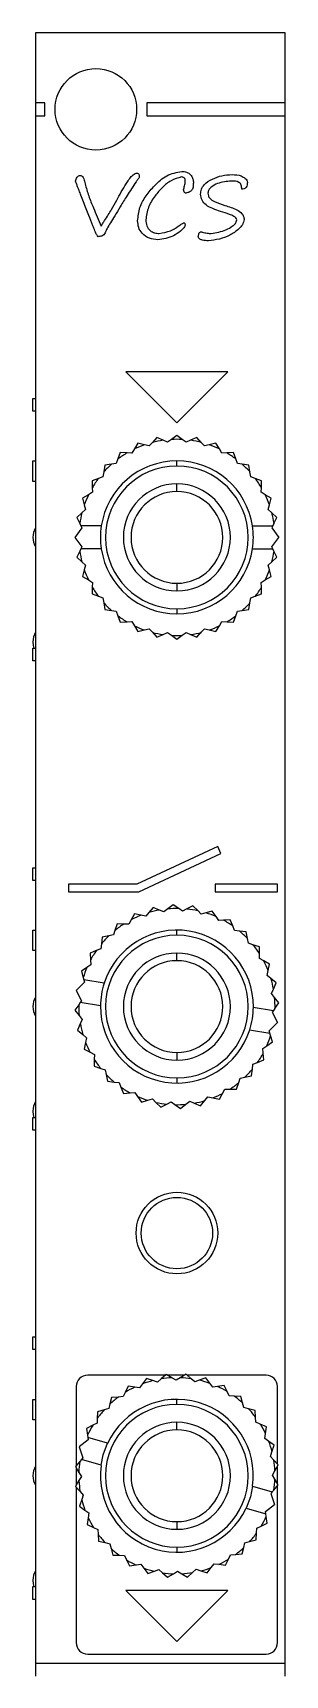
# Model space of a CAD drawing. Extents: x 437 to 795, y 364 to 621.
# Drawn here: x 610 to 629.8, y 492.4 to 621.3 of the extents above; entities that cross this region are included whole.
import ezdxf

# ---------------------------------------------------------------- set-up
doc = ezdxf.new("R2010")
doc.units = 0
doc.layers.get('0').update_dxf_attribs({"linetype": 'CONTINUOUS'})

msp = doc.modelspace()

# ---------------------------------------------------------------- linework, layer by layer
at = {"color": 7, "linetype": 'CONTINUOUS'}
for p, q in [((629.84, 621.34), (610.24, 621.34)), ((610.24, 621.34), (610.24, 615.84)), ((629.84, 615.84), (629.84, 621.34)), ((610.98, 615.84), (610.24, 615.84)), ((610.24, 615.84), (610.24, 614.84)), ((610.98, 614.84), (610.98, 615.84)), ((629.84, 615.84), (618.98, 615.84)), ((618.98, 615.84), (618.98, 614.84)), ((629.84, 614.84), (629.84, 615.84)), ((610.24, 614.84), (610.98, 614.84)), ((610.24, 614.84), (610.24, 493.34)), ((618.98, 614.84), (629.84, 614.84)), ((629.84, 493.34), (629.84, 614.84)), ((617.34, 594.74), (621.34, 590.74)), ((625.34, 594.74), (617.34, 594.74)), ((621.34, 590.74), (625.34, 594.74)), ((610.04, 591.64), (610.04, 592.64)), ((610.04, 592.64), (610.24, 592.64)), ((610.24, 591.64), (610.04, 591.64)), ((619.42, 589.2), (619.16, 588.92)), ((619.77, 589.59), (619.42, 589.2)), ((620.25, 589.37), (619.77, 589.59)), ((620.6, 589.21), (620.25, 589.37)), ((620.91, 589.43), (620.6, 589.21)), ((621.34, 589.74), (620.91, 589.43)), ((621.76, 589.43), (621.34, 589.74)), ((622.07, 589.21), (621.76, 589.43)), ((622.42, 589.37), (622.07, 589.21)), ((622.9, 589.59), (622.42, 589.37)), ((623.25, 589.2), (622.9, 589.59)), ((623.51, 588.92), (623.25, 589.2)), ((616.71, 587.9), (616.58, 587.54)), ((616.89, 588.4), (616.71, 587.9)), ((617.42, 588.37), (616.89, 588.4)), ((617.8, 588.36), (617.42, 588.37)), ((618, 588.68), (617.8, 588.36)), ((618.27, 589.14), (618, 588.68)), ((618.79, 589.01), (618.27, 589.14)), ((619.16, 588.92), (618.79, 589.01)), ((623.88, 589.01), (623.51, 588.92)), ((624.4, 589.14), (623.88, 589.01)), ((624.67, 588.68), (624.4, 589.14)), ((624.87, 588.36), (624.67, 588.68)), ((625.25, 588.37), (624.87, 588.36)), ((625.78, 588.4), (625.25, 588.37)), ((625.96, 587.9), (625.78, 588.4)), ((626.09, 587.54), (625.96, 587.9)), ((610.04, 586.14), (610.04, 587.74)), ((610.04, 587.74), (610.24, 587.74)), ((615.6, 586.88), (615.54, 586.5)), ((615.68, 587.4), (615.6, 586.88)), ((616.2, 587.48), (615.68, 587.4)), ((616.58, 587.54), (616.2, 587.48)), ((621.34, 587.34), (621.34, 587.74)), ((626.47, 587.48), (626.09, 587.54)), ((626.99, 587.4), (626.47, 587.48)), ((627.07, 586.88), (626.99, 587.4)), ((627.13, 586.5), (627.07, 586.88)), ((610.24, 586.14), (610.04, 586.14)), ((614.72, 585.28), (614.4, 585.08)), ((615.18, 586.37), (614.68, 586.19)), ((614.68, 586.19), (614.7, 585.66)), ((614.7, 585.66), (614.72, 585.28)), ((615.54, 586.5), (615.18, 586.37)), ((621.34, 585.34), (621.34, 585.94)), ((627.49, 586.37), (627.13, 586.5)), ((627.99, 586.19), (627.49, 586.37)), ((627.95, 585.28), (627.97, 585.66)), ((628.27, 585.08), (627.95, 585.28)), ((627.97, 585.66), (627.99, 586.19)), ((614.4, 585.08), (613.94, 584.81)), ((613.94, 584.81), (614.07, 584.29)), ((614.07, 584.29), (614.16, 583.92)), ((628.73, 584.81), (628.27, 585.08)), ((628.51, 583.92), (628.6, 584.29)), ((628.6, 584.29), (628.73, 584.81)), ((613.88, 583.66), (613.49, 583.31)), ((613.49, 583.31), (613.71, 582.83)), ((613.71, 582.83), (613.79, 582.64)), ((614.16, 583.92), (613.88, 583.66)), ((628.79, 583.66), (628.51, 583.92)), ((629.18, 583.31), (628.79, 583.66)), ((628.96, 582.83), (628.88, 582.64)), ((628.96, 582.83), (629.18, 583.31)), ((613.87, 582.48), (613.34, 581.74)), ((613.34, 581.74), (613.87, 581.01)), ((615.4, 582.64), (613.79, 582.64)), ((613.79, 582.64), (613.87, 582.48)), ((627.27, 582.64), (628.88, 582.64)), ((628.88, 582.64), (628.8, 582.48)), ((628.8, 582.48), (629.34, 581.74)), ((628.8, 581.01), (629.34, 581.74)), ((613.71, 580.66), (613.49, 580.18)), ((613.49, 580.18), (613.88, 579.83)), ((613.79, 580.84), (613.71, 580.66)), ((613.87, 581.01), (613.79, 580.84)), ((615.4, 580.84), (613.79, 580.84)), ((627.27, 580.84), (628.88, 580.84)), ((628.79, 579.83), (629.18, 580.18)), ((628.88, 580.84), (628.8, 581.01)), ((628.96, 580.66), (628.88, 580.84)), ((629.18, 580.18), (628.96, 580.66)), ((613.88, 579.83), (614.16, 579.57)), ((614.07, 579.2), (613.94, 578.68)), ((614.16, 579.57), (614.07, 579.2)), ((628.51, 579.57), (628.79, 579.83)), ((628.6, 579.2), (628.51, 579.57)), ((628.73, 578.68), (628.6, 579.2)), ((613.94, 578.68), (614.4, 578.41)), ((614.4, 578.41), (614.72, 578.21)), ((614.7, 577.83), (614.68, 577.3)), ((614.72, 578.21), (614.7, 577.83)), ((621.34, 578.14), (621.34, 577.54)), ((627.95, 578.21), (628.27, 578.41)), ((627.97, 577.83), (627.95, 578.21)), ((627.99, 577.3), (627.97, 577.83)), ((628.27, 578.41), (628.73, 578.68)), ((614.68, 577.3), (615.18, 577.12)), ((615.18, 577.12), (615.54, 576.99)), ((615.54, 576.99), (615.6, 576.61)), ((615.6, 576.61), (615.68, 576.09)), ((626.99, 576.09), (627.07, 576.61)), ((627.07, 576.61), (627.13, 576.99)), ((627.13, 576.99), (627.49, 577.12)), ((627.49, 577.12), (627.99, 577.3)), ((615.68, 576.09), (616.2, 576.01)), ((616.2, 576.01), (616.58, 575.95)), ((616.58, 575.95), (616.71, 575.59)), ((616.71, 575.59), (616.89, 575.09)), ((616.89, 575.09), (617.42, 575.11)), ((617.42, 575.11), (617.8, 575.13)), ((617.8, 575.13), (618, 574.81)), ((621.34, 576.14), (621.34, 575.74)), ((624.67, 574.81), (624.87, 575.13)), ((624.87, 575.13), (625.25, 575.11)), ((625.25, 575.11), (625.78, 575.09)), ((625.78, 575.09), (625.96, 575.59)), ((625.96, 575.59), (626.09, 575.95)), ((626.09, 575.95), (626.47, 576.01)), ((626.47, 576.01), (626.99, 576.09)), ((618, 574.81), (618.27, 574.35)), ((618.27, 574.35), (618.79, 574.48)), ((618.79, 574.48), (619.16, 574.57)), ((619.16, 574.57), (619.42, 574.29)), ((619.42, 574.29), (619.77, 573.9)), ((619.77, 573.9), (620.25, 574.12)), ((620.25, 574.12), (620.6, 574.28)), ((620.6, 574.28), (620.91, 574.06)), ((620.91, 574.06), (621.34, 573.74)), ((621.34, 573.74), (621.76, 574.06)), ((621.76, 574.06), (622.07, 574.28)), ((622.07, 574.28), (622.42, 574.12)), ((622.42, 574.12), (622.9, 573.9)), ((622.9, 573.9), (623.25, 574.29)), ((623.25, 574.29), (623.51, 574.57)), ((623.51, 574.57), (623.88, 574.48)), ((623.88, 574.48), (624.4, 574.35)), ((624.4, 574.35), (624.67, 574.81)), ((610.04, 572.04), (610.04, 573.04)), ((610.04, 573.04), (610.24, 573.04)), ((610.24, 572.04), (610.04, 572.04)), ((624.55, 557.47), (618.2, 554.51)), ((618.34, 553.91), (624.8, 556.93)), ((624.8, 556.93), (624.55, 557.47)), ((610.04, 554.81), (610.04, 555.81)), ((610.04, 555.81), (610.24, 555.81)), ((610.24, 554.81), (610.04, 554.81)), ((612.84, 554.51), (612.84, 553.91)), ((618.2, 554.51), (612.84, 554.51)), ((624.34, 554.51), (624.34, 553.91)), ((629.24, 554.51), (624.34, 554.51)), ((629.24, 553.91), (629.24, 554.51)), ((612.84, 553.91), (618.34, 553.91)), ((624.34, 553.91), (629.24, 553.91)), ((618, 552.19), (617.74, 551.73)), ((618.52, 552.08), (618, 552.19)), ((618.89, 552.01), (618.52, 552.08)), ((619.14, 552.3), (618.89, 552.01)), ((619.48, 552.7), (619.14, 552.3)), ((619.97, 552.49), (619.48, 552.7)), ((620.32, 552.35), (619.97, 552.49)), ((620.62, 552.58), (620.32, 552.35)), ((621.04, 552.91), (620.62, 552.58)), ((621.48, 552.61), (621.04, 552.91)), ((621.79, 552.4), (621.48, 552.61)), ((622.13, 552.57), (621.79, 552.4)), ((622.6, 552.81), (622.13, 552.57)), ((622.98, 552.44), (622.6, 552.81)), ((623.24, 552.17), (622.98, 552.44)), ((623.61, 552.27), (623.24, 552.17)), ((624.12, 552.41), (623.61, 552.27)), ((624.41, 551.97), (624.12, 552.41)), ((624.62, 551.66), (624.41, 551.97)), ((610.04, 549.31), (610.04, 550.91)), ((610.04, 550.91), (610.24, 550.91)), ((616.37, 550.53), (615.99, 550.46)), ((616.48, 550.89), (616.37, 550.53)), ((616.65, 551.4), (616.48, 550.89)), ((617.18, 551.39), (616.65, 551.4)), ((617.56, 551.39), (617.18, 551.39)), ((617.74, 551.73), (617.56, 551.39)), ((621.34, 550.51), (621.34, 550.91)), ((625, 551.69), (624.62, 551.66)), ((625.53, 551.73), (625, 551.69)), ((625.73, 551.24), (625.53, 551.73)), ((625.87, 550.88), (625.73, 551.24)), ((626.25, 550.84), (625.87, 550.88)), ((626.78, 550.78), (626.25, 550.84)), ((626.88, 550.26), (626.78, 550.78)), ((610.24, 549.31), (610.04, 549.31)), ((615.01, 549.31), (614.52, 549.11)), ((615.36, 549.45), (615.01, 549.31)), ((615.41, 549.83), (615.36, 549.45)), ((615.47, 550.36), (615.41, 549.83)), ((615.99, 550.46), (615.47, 550.36)), ((626.95, 549.88), (626.88, 550.26)), ((627.31, 549.77), (626.95, 549.88)), ((627.82, 549.6), (627.31, 549.77)), ((627.82, 549.07), (627.82, 549.6)), ((614.28, 547.99), (613.84, 547.7)), ((614.59, 548.2), (614.28, 547.99)), ((614.52, 549.11), (614.56, 548.58)), ((614.56, 548.58), (614.59, 548.2)), ((621.34, 548.51), (621.34, 549.11)), ((627.81, 548.69), (627.82, 549.07)), ((628.15, 548.51), (627.81, 548.69)), ((628.61, 548.25), (628.15, 548.51)), ((628.5, 547.73), (628.61, 548.25)), ((614.08, 546.82), (613.44, 546.18)), ((613.84, 547.7), (613.98, 547.19)), ((613.98, 547.19), (614.03, 547)), ((615.62, 546.74), (614.03, 547)), ((614.03, 547), (614.08, 546.82)), ((628.43, 547.36), (628.5, 547.73)), ((628.72, 547.11), (628.43, 547.36)), ((629.12, 546.77), (628.72, 547.11)), ((628.91, 546.28), (629.12, 546.77)), ((613.44, 546.18), (613.85, 545.37)), ((613.85, 545.37), (613.75, 545.22)), ((628.77, 545.93), (628.91, 546.28)), ((629, 545.63), (628.77, 545.93)), ((629.33, 545.21), (629, 545.63)), ((613.64, 545.06), (613.34, 544.62)), ((613.34, 544.62), (613.67, 544.2)), ((613.75, 545.22), (613.64, 545.06)), ((613.67, 544.2), (613.9, 543.9)), ((615.34, 544.97), (613.75, 545.22)), ((627.33, 544.86), (628.92, 544.61)), ((628.92, 544.61), (628.82, 544.46)), ((628.82, 544.46), (629.23, 543.65)), ((629.03, 544.77), (628.92, 544.61)), ((629.03, 544.77), (629.33, 545.21)), ((613.76, 543.55), (613.55, 543.06)), ((613.55, 543.06), (613.95, 542.72)), ((613.9, 543.9), (613.76, 543.55)), ((627.05, 543.09), (628.64, 542.83)), ((628.59, 543.01), (629.23, 543.65)), ((628.64, 542.83), (628.59, 543.01)), ((628.69, 542.64), (628.64, 542.83)), ((613.95, 542.72), (614.24, 542.47)), ((614.17, 542.1), (614.06, 541.58)), ((614.06, 541.58), (614.52, 541.32)), ((614.24, 542.47), (614.17, 542.1)), ((628.08, 541.63), (628.39, 541.84)), ((628.11, 541.25), (628.08, 541.63)), ((628.39, 541.84), (628.83, 542.13)), ((628.83, 542.13), (628.69, 542.64)), ((614.52, 541.32), (614.86, 541.14)), ((614.86, 541.14), (614.85, 540.76)), ((614.85, 540.76), (614.85, 540.23)), ((614.85, 540.23), (615.36, 540.06)), ((621.34, 541.31), (621.34, 540.71)), ((627.26, 540), (627.31, 540.38)), ((627.31, 540.38), (627.66, 540.52)), ((627.66, 540.52), (628.15, 540.72)), ((628.15, 540.72), (628.11, 541.25)), ((615.36, 540.06), (615.72, 539.94)), ((615.72, 539.94), (615.79, 539.57)), ((615.79, 539.57), (615.89, 539.05)), ((615.89, 539.05), (616.42, 538.99)), ((616.42, 538.99), (616.8, 538.94)), ((616.8, 538.94), (616.94, 538.59)), ((621.34, 539.31), (621.34, 538.91)), ((626.02, 538.43), (626.19, 538.94)), ((626.19, 538.94), (626.3, 539.3)), ((626.3, 539.3), (626.68, 539.37)), ((626.68, 539.37), (627.2, 539.47)), ((627.2, 539.47), (627.26, 540)), ((616.94, 538.59), (617.14, 538.1)), ((617.14, 538.1), (617.67, 538.14)), ((617.67, 538.14), (618.05, 538.17)), ((618.05, 538.17), (618.26, 537.86)), ((618.26, 537.86), (618.55, 537.42)), ((619.06, 537.56), (619.43, 537.66)), ((619.43, 537.66), (619.69, 537.39)), ((623.53, 537.53), (623.78, 537.82)), ((623.78, 537.82), (624.15, 537.75)), ((624.15, 537.75), (624.67, 537.64)), ((624.67, 537.64), (624.93, 538.1)), ((624.93, 538.1), (625.11, 538.44)), ((625.11, 538.44), (625.49, 538.43)), ((625.49, 538.43), (626.02, 538.43)), ((618.55, 537.42), (619.06, 537.56)), ((619.69, 537.39), (620.07, 537.02)), ((620.07, 537.02), (620.54, 537.26)), ((620.54, 537.26), (620.88, 537.43)), ((620.88, 537.43), (621.19, 537.22)), ((621.19, 537.22), (621.63, 536.92)), ((621.63, 536.92), (622.05, 537.25)), ((622.05, 537.25), (622.35, 537.48)), ((622.35, 537.48), (622.7, 537.34)), ((622.7, 537.34), (623.19, 537.13)), ((623.19, 537.13), (623.53, 537.53)), ((610.04, 535.21), (610.04, 536.21)), ((610.04, 536.21), (610.24, 536.21)), ((610.24, 535.21), (610.04, 535.21)), ((610.04, 517.98), (610.04, 518.98)), ((610.04, 518.98), (610.24, 518.98)), ((610.24, 517.98), (610.04, 517.98)), ((620.43, 515.98), (614.34, 515.98)), ((618.95, 515.72), (618.64, 515.3)), ((619.46, 515.55), (618.95, 515.72)), ((620.1, 515.68), (619.82, 515.43)), ((620.49, 516.04), (620.1, 515.68)), ((620.95, 515.78), (620.49, 516.04)), ((621.95, 515.98), (620.59, 515.98)), ((621.28, 515.58), (620.95, 515.78)), ((621.6, 515.78), (621.28, 515.58)), ((622.06, 516.05), (621.6, 515.78)), ((622.46, 515.7), (622.06, 516.05)), ((628.34, 515.98), (622.13, 515.98)), ((622.74, 515.45), (622.46, 515.7)), ((623.6, 515.76), (623.1, 515.58)), ((623.92, 515.34), (623.6, 515.76)), ((613.44, 515.08), (613.44, 508.88)), ((617.28, 514.63), (617.12, 514.29)), ((617.51, 515.11), (617.28, 514.63)), ((618.03, 515.04), (617.51, 515.11)), ((618.41, 514.99), (618.03, 515.04)), ((618.64, 515.3), (618.41, 514.99)), ((619.82, 515.43), (619.46, 515.55)), ((623.1, 515.58), (622.74, 515.45)), ((624.15, 515.04), (623.92, 515.34)), ((624.53, 515.09), (624.15, 515.04)), ((625.05, 515.17), (624.53, 515.09)), ((625.29, 514.69), (625.05, 515.17)), ((625.45, 514.35), (625.29, 514.69)), ((629.24, 508.99), (629.24, 515.08)), ((610.04, 512.48), (610.04, 514.08)), ((610.04, 514.08), (610.24, 514.08)), ((615.11, 513.11), (615.09, 512.58)), ((615.62, 513.25), (615.11, 513.11)), ((615.99, 513.35), (615.62, 513.25)), ((616.08, 513.72), (615.99, 513.35)), ((616.21, 514.23), (616.08, 513.72)), ((616.74, 514.26), (616.21, 514.23)), ((617.12, 514.29), (616.74, 514.26)), ((621.34, 513.68), (621.34, 514.08)), ((625.83, 514.33), (625.45, 514.35)), ((626.36, 514.31), (625.83, 514.33)), ((626.5, 513.8), (626.36, 514.31)), ((626.6, 513.43), (626.5, 513.8)), ((626.97, 513.34), (626.6, 513.43)), ((627.48, 513.21), (626.97, 513.34)), ((627.51, 512.68), (627.48, 513.21)), ((610.24, 512.48), (610.04, 512.48)), ((614.73, 512.04), (614.25, 511.8)), ((614.25, 511.8), (614.33, 511.28)), ((615.07, 512.2), (614.73, 512.04)), ((615.09, 512.58), (615.07, 512.2)), ((621.34, 511.68), (621.34, 512.28)), ((627.54, 512.3), (627.51, 512.68)), ((627.88, 512.14), (627.54, 512.3)), ((628.36, 511.91), (627.88, 512.14)), ((628.29, 511.38), (628.36, 511.91)), ((614.38, 510.9), (613.66, 510.35)), ((614.33, 511.28), (614.36, 511.08)), ((615.9, 510.63), (614.36, 511.08)), ((614.36, 511.08), (614.38, 510.9)), ((628.24, 511.01), (628.29, 511.38)), ((628.55, 510.78), (628.24, 511.01)), ((628.97, 510.47), (628.55, 510.78)), ((613.66, 510.35), (613.97, 509.49)), ((613.85, 509.36), (613.72, 509.21)), ((613.97, 509.49), (613.85, 509.36)), ((615.39, 508.9), (613.85, 509.36)), ((628.68, 509.6), (628.8, 509.96)), ((628.93, 509.32), (628.68, 509.6)), ((628.8, 509.96), (628.97, 510.47)), ((629.29, 508.93), (628.93, 509.32)), ((613.72, 509.21), (613.37, 508.81)), ((613.37, 508.81), (613.64, 508.35)), ((613.44, 508.7), (613.44, 507.34)), ((613.64, 508.35), (613.84, 508.03)), ((613.84, 508.03), (613.64, 507.7)), ((628.83, 508.14), (629.03, 508.47)), ((629.03, 507.82), (628.83, 508.14)), ((629.03, 508.47), (629.29, 508.93)), ((629.24, 507.47), (629.24, 508.83)), ((613.64, 507.7), (613.38, 507.24)), ((613.38, 507.24), (613.74, 506.85)), ((613.44, 507.18), (613.44, 494.98)), ((613.74, 506.85), (613.99, 506.57)), ((627.28, 507.27), (628.82, 506.81)), ((628.82, 506.81), (628.7, 506.68)), ((628.7, 506.68), (629.01, 505.82)), ((628.95, 506.96), (628.82, 506.81)), ((628.95, 506.96), (629.3, 507.36)), ((629.3, 507.36), (629.03, 507.82)), ((629.24, 494.98), (629.24, 507.28)), ((613.87, 506.21), (613.7, 505.7)), ((613.7, 505.7), (614.12, 505.39)), ((613.99, 506.57), (613.87, 506.21)), ((614.12, 505.39), (614.43, 505.16)), ((626.77, 505.54), (628.31, 505.09)), ((628.29, 505.27), (629.01, 505.82)), ((614.38, 504.78), (614.31, 504.26)), ((614.31, 504.26), (614.79, 504.03)), ((614.43, 505.16), (614.38, 504.78)), ((621.34, 504.48), (621.34, 503.88)), ((627.6, 503.97), (627.94, 504.13)), ((627.94, 504.13), (628.42, 504.37)), ((628.31, 505.09), (628.29, 505.27)), ((628.34, 504.89), (628.31, 505.09)), ((628.42, 504.37), (628.34, 504.89)), ((614.79, 504.03), (615.13, 503.87)), ((615.13, 503.87), (615.16, 503.49)), ((615.16, 503.49), (615.19, 502.96)), ((615.19, 502.96), (615.7, 502.83)), ((615.7, 502.83), (616.07, 502.74)), ((626.59, 502.45), (626.68, 502.82)), ((626.68, 502.82), (627.05, 502.92)), ((627.05, 502.92), (627.56, 503.06)), ((627.56, 503.06), (627.58, 503.59)), ((627.58, 503.59), (627.6, 503.97)), ((616.07, 502.74), (616.17, 502.37)), ((616.17, 502.37), (616.31, 501.86)), ((616.31, 501.86), (616.84, 501.84)), ((616.84, 501.84), (617.22, 501.82)), ((617.22, 501.82), (617.38, 501.48)), ((621.34, 502.48), (621.34, 502.08)), ((625.16, 501.06), (625.39, 501.54)), ((625.39, 501.54), (625.55, 501.88)), ((625.55, 501.88), (625.93, 501.91)), ((625.93, 501.91), (626.46, 501.94)), ((626.46, 501.94), (626.59, 502.45)), ((617.38, 501.48), (617.62, 501)), ((617.62, 501), (618.14, 501.08)), ((618.14, 501.08), (618.52, 501.13)), ((618.52, 501.13), (618.75, 500.83)), ((618.75, 500.83), (619.07, 500.41)), ((619.07, 500.41), (619.57, 500.59)), ((619.57, 500.59), (619.93, 500.72)), ((619.93, 500.72), (620.21, 500.47)), ((620.21, 500.47), (620.61, 500.12)), ((620.61, 500.12), (621.07, 500.39)), ((621.07, 500.39), (621.39, 500.59)), ((621.39, 500.59), (621.72, 500.39)), ((621.72, 500.39), (622.18, 500.13)), ((622.18, 500.13), (622.57, 500.48)), ((622.57, 500.48), (622.85, 500.74)), ((622.85, 500.74), (623.21, 500.62)), ((623.21, 500.62), (623.72, 500.45)), ((623.72, 500.45), (624.03, 500.87)), ((624.03, 500.87), (624.26, 501.18)), ((624.26, 501.18), (624.64, 501.13)), ((624.64, 501.13), (625.16, 501.06)), ((610.04, 498.38), (610.04, 499.38)), ((610.04, 499.38), (610.24, 499.38)), ((625.34, 499.08), (617.34, 499.08)), ((617.34, 499.08), (621.34, 495.08)), ((621.34, 495.08), (625.34, 499.08)), ((610.24, 498.38), (610.04, 498.38)), ((614.34, 494.08), (628.34, 494.08)), ((610.24, 493.34), (610.24, 492.34)), ((629.84, 493.34), (610.24, 493.34)), ((629.84, 492.34), (629.84, 493.34))]:
    msp.add_line(p, q, dxfattribs=at)
at = {"color": 7, "linetype": 'CONTINUOUS', "flags": 128}
for points in [[(610.04, 573.54), (610.06, 573.25), (610.12, 573.04)], [(610.04, 536.71), (610.06, 536.42), (610.12, 536.21)], [(615.39, 508.9), (615.56, 509.73), (615.9, 510.63)], [(627.28, 507.27), (627.11, 506.44), (626.77, 505.54)], [(610.04, 499.88), (610.06, 499.59), (610.12, 499.38)]]:
    msp.add_lwpolyline(points, dxfattribs=at)
at = {"color": 7, "linetype": 'CONTINUOUS'}
for centre, radius in [((614.98, 615.34), 3.2), ((621.34, 527.13), 3.2), ((621.34, 527.13), 2.8)]:
    msp.add_circle(centre, radius, dxfattribs=at)
for centre, radius, start, end in [((621.34, 581.74), 7.7, 98.0661, 104.4339), ((621.34, 581.74), 7.7, 86.8161, 93.1839), ((621.34, 581.74), 7.7, 75.5661, 81.9339), ((621.34, 581.74), 7.7, 120.5661, 126.9339), ((621.34, 581.74), 7.7, 109.3161, 115.6839), ((621.34, 581.74), 7.7, 64.3161, 70.6839), ((621.34, 581.74), 7.7, 53.0661, 59.4339), ((621.34, 581.74), 6, 8.6269, 171.3731), ((621.34, 581.74), 7.7, 131.8161, 138.1839), ((621.34, 581.74), 5.6, 90, 270), ((621.34, 581.74), 5.6, 270, 90), ((621.34, 581.74), 7.7, 41.8161, 48.1839), ((621.34, 581.74), 7.7, 143.0661, 149.4339), ((621.34, 581.74), 4.2, 90, 270), ((621.34, 581.74), 3.6, 90, 270), ((621.34, 581.74), 4.2, 270, 90), ((621.34, 581.74), 3.6, 270, 90), ((621.34, 581.74), 7.7, 30.5661, 36.9339), ((621.34, 581.74), 7.7, 154.3161, 160.6839), ((621.34, 581.74), 7.7, 19.3161, 25.6839), ((621.34, 581.74), 7.7, 165.5661, 171.9339), ((621.34, 581.74), 7.7, 8.0661, 14.4339), ((611.54, 581.74), 1.5, 150.0736, 180), ((611.54, 581.74), 1.5, 180, 209.9264), ((621.34, 581.74), 6, 171.3731, 188.6269), ((621.34, 581.74), 6, 351.3731, 8.6269), ((621.34, 581.74), 7.7, 188.0661, 194.4339), ((621.34, 581.74), 6, 188.6269, 351.3731), ((621.34, 581.74), 7.7, 345.5661, 351.9339), ((621.34, 581.74), 7.7, 199.3161, 205.6839), ((621.34, 581.74), 7.7, 334.3161, 340.6839), ((621.34, 581.74), 7.7, 210.5661, 216.9339), ((621.34, 581.74), 7.7, 323.0661, 329.4339), ((621.34, 581.74), 7.7, 221.8161, 228.1839), ((621.34, 581.74), 7.7, 311.8161, 318.1839), ((621.34, 581.74), 7.7, 233.0661, 239.4339), ((621.34, 581.74), 7.7, 300.5661, 306.9339), ((611.54, 573.54), 1.5, 150.0736, 180), ((621.34, 581.74), 7.7, 244.3161, 250.6839), ((621.34, 581.74), 7.7, 255.5661, 261.9339), ((621.34, 581.74), 7.7, 266.8161, 273.1839), ((621.34, 581.74), 7.7, 278.0661, 284.4339), ((621.34, 581.74), 7.7, 289.3161, 295.6839), ((621.34, 544.91), 7.7, 111.4432, 117.811), ((621.34, 544.91), 7.7, 100.1932, 106.561), ((621.34, 544.91), 7.7, 88.9432, 95.311), ((621.34, 544.91), 7.7, 77.6932, 84.061), ((621.34, 544.91), 7.7, 66.4432, 72.811), ((621.34, 544.91), 6, 359.504, 162.2502), ((621.34, 544.91), 5.6, 90, 270), ((621.34, 544.91), 7.7, 122.6932, 129.061), ((621.34, 544.91), 5.6, 270, 90), ((621.34, 544.91), 7.7, 55.1932, 61.561), ((621.34, 544.91), 7.7, 43.9432, 50.311), ((621.34, 544.91), 7.7, 145.1932, 151.561), ((621.34, 544.91), 7.7, 133.9432, 140.311), ((621.34, 544.91), 7.7, 32.6932, 39.061), ((621.34, 544.91), 7.7, 156.4432, 162.811), ((621.34, 544.91), 4.2, 90, 270), ((621.34, 544.91), 3.6, 90, 270), ((621.34, 544.91), 4.2, 270, 90), ((621.34, 544.91), 3.6, 270, 90), ((621.34, 544.91), 7.7, 21.4432, 27.811), ((621.34, 544.91), 6, 162.2502, 179.504), ((621.34, 544.91), 7.7, 10.1932, 16.561), ((611.54, 544.91), 1.5, 150.0736, 180), ((621.34, 544.91), 7.7, 358.9432, 5.311), ((611.54, 544.91), 1.5, 180, 209.9264), ((621.34, 544.91), 7.7, 178.9432, 185.311), ((621.34, 544.91), 6, 179.504, 342.2502), ((621.34, 544.91), 6, 342.2502, 359.504), ((621.34, 544.91), 7.7, 190.1932, 196.561), ((621.34, 544.91), 7.7, 201.4432, 207.811), ((621.34, 544.91), 7.7, 336.4432, 342.811), ((621.34, 544.91), 7.7, 212.6932, 219.061), ((621.34, 544.91), 7.7, 325.1932, 331.561), ((621.34, 544.91), 7.7, 223.9432, 230.311), ((621.34, 544.91), 7.7, 302.6932, 309.061), ((621.34, 544.91), 7.7, 313.9432, 320.311), ((621.34, 544.91), 7.7, 235.1932, 241.561), ((621.34, 544.91), 7.7, 246.4432, 252.811), ((621.34, 544.91), 7.7, 291.4432, 297.811), ((611.54, 536.71), 1.5, 150.0736, 180), ((621.34, 544.91), 7.7, 257.6932, 264.061), ((621.34, 544.91), 7.7, 268.9432, 275.311), ((621.34, 544.91), 7.7, 280.1932, 286.561), ((614.34, 515.08), 0.9, 90, 180), ((621.34, 508.08), 7.7, 92.8778, 99.2455), ((621.34, 508.08), 7.7, 81.6278, 87.9955), ((628.34, 515.08), 0.9, 0, 90), ((621.34, 508.08), 7.7, 115.3778, 121.7455), ((621.34, 508.08), 7.7, 104.1278, 110.4955), ((621.34, 508.08), 7.7, 70.3778, 76.7455), ((621.34, 508.08), 7.7, 59.1278, 65.4955), ((621.34, 508.08), 7.7, 137.8778, 144.2455), ((621.34, 508.08), 5.6, 90, 270), ((621.34, 508.08), 6, 352.1886, 154.9347), ((621.34, 508.08), 7.7, 126.6278, 132.9955), ((621.34, 508.08), 5.6, 270, 90), ((621.34, 508.08), 7.7, 47.8778, 54.2455), ((621.34, 508.08), 7.7, 36.6278, 42.9955), ((621.34, 508.08), 7.7, 149.1278, 155.4955), ((621.34, 508.08), 4.2, 90, 270), ((621.34, 508.08), 4.2, 270, 90), ((621.34, 508.08), 7.7, 25.3778, 31.7455), ((621.34, 508.08), 3.6, 90, 270), ((621.34, 508.08), 3.6, 270, 90), ((621.34, 508.08), 7.7, 14.1278, 20.4955), ((621.34, 508.08), 7.7, 2.8778, 9.2455), ((611.54, 508.08), 1.5, 150.0736, 180), ((611.54, 508.08), 1.5, 180, 209.9264), ((621.34, 508.08), 7.7, 171.6278, 177.9955), ((621.34, 508.08), 6, 172.1886, 334.9347), ((621.34, 508.08), 7.7, 182.8778, 189.2455), ((621.34, 508.08), 7.7, 351.6278, 357.9955), ((621.34, 508.08), 7.7, 194.1278, 200.4955), ((621.34, 508.08), 7.7, 205.3778, 211.7455), ((621.34, 508.08), 7.7, 329.1278, 335.4955), ((621.34, 508.08), 7.7, 216.6278, 222.9955), ((621.34, 508.08), 7.7, 317.8778, 324.2455), ((621.34, 508.08), 7.7, 227.8778, 234.2455), ((621.34, 508.08), 7.7, 295.3778, 301.7455), ((621.34, 508.08), 7.7, 306.6278, 312.9955), ((611.54, 499.88), 1.5, 150.0736, 180), ((621.34, 508.08), 7.7, 239.1278, 245.4955), ((621.34, 508.08), 7.7, 250.3778, 256.7455), ((621.34, 508.08), 7.7, 261.6278, 267.9955), ((621.34, 508.08), 7.7, 272.8778, 279.2455), ((621.34, 508.08), 7.7, 284.1278, 290.4955), ((614.34, 494.98), 0.9, 180, 270), ((628.34, 494.98), 0.9, 270, 0)]:
    msp.add_arc(centre, radius, start, end, dxfattribs=at)
for points, knots in [([(613.39, 609.69), (613.42, 609.8), (613.46, 609.96), (613.61, 610.13), (613.71, 610.14), (613.75, 610.15)], [0, 0, 0, 0, 0.559355, 0.780396, 1, 1, 1, 1]), ([(613.75, 610.15), (613.79, 610.15), (613.86, 610.14), (613.96, 610.04), (614.07, 609.83), (614.11, 609.63), (614.13, 609.49)], [0, 0, 0, 0, 0.124446, 0.249759, 0.499463, 1, 1, 1, 1]), ([(616.62, 608.2), (616.85, 608.64), (617.15, 609.19), (617.58, 609.82), (617.8, 610.15), (618.03, 610.28), (618.14, 610.34)], [0, 0, 0, 0, 0.561781, 0.708933, 0.856049, 1, 1, 1, 1]), ([(618.14, 610.34), (618.18, 610.34), (618.26, 610.34), (618.35, 610.26), (618.39, 610.16), (618.39, 610.09), (618.39, 610.06)], [0, 0, 0, 0, 0.280184, 0.55809, 0.778797, 1, 1, 1, 1]), ([(618.39, 610.06), (618.38, 610.02), (618.35, 609.93), (618.25, 609.81), (618.18, 609.71), (618.14, 609.65)], [0, 0, 0, 0, 0.276177, 0.55766, 1, 1, 1, 1]), ([(618.26, 606.6), (618.3, 606.95), (618.37, 607.65), (618.9, 608.58), (619.62, 609.41), (620.5, 610.23), (621.32, 610.39), (621.73, 610.47)], [0, 0, 0, 0, 0.1867, 0.373727, 0.561042, 0.78149, 1, 1, 1, 1]), ([(621.7, 610.03), (621.42, 609.95), (620.85, 609.79), (620.18, 609.22), (619.58, 608.52), (619.05, 607.68), (618.95, 607), (618.9, 606.66)], [0, 0, 0, 0, 0.185285, 0.372528, 0.559804, 0.780421, 1, 1, 1, 1]), ([(622, 609.69), (621.99, 609.74), (621.99, 609.83), (621.92, 609.96), (621.81, 610.02), (621.73, 610.03), (621.7, 610.03)], [0, 0, 0, 0, 0.280946, 0.559645, 0.779328, 1, 1, 1, 1]), ([(621.73, 610.47), (621.86, 610.46), (622.11, 610.44), (622.41, 610.23), (622.6, 609.95), (622.62, 609.75), (622.63, 609.65)], [0, 0, 0, 0, 0.280287, 0.559554, 0.779842, 1, 1, 1, 1]), ([(623.2, 608.68), (623.21, 608.81), (623.24, 609.08), (623.54, 609.54), (624.12, 609.89), (624.87, 610.17), (625.4, 610.2), (625.67, 610.22)], [0, 0, 0, 0, 0.124866, 0.249735, 0.499137, 0.749588, 1, 1, 1, 1]), ([(625.67, 610.22), (625.92, 610.21), (626.29, 610.19), (626.66, 609.97), (626.84, 609.79), (626.86, 609.67), (626.87, 609.61)], [0, 0, 0, 0, 0.5001447, 0.7503202, 0.8755578, 1, 1, 1, 1]), ([(613.81, 608.6), (613.76, 608.72), (613.68, 608.92), (613.57, 609.21), (613.48, 609.45), (613.42, 609.61), (613.39, 609.69)], [0, 0, 0, 0, 0.340014, 0.560022, 0.78003, 1, 1, 1, 1]), ([(614.75, 606.2), (614.64, 606.48), (614.47, 606.92), (614.22, 607.54), (614.02, 608.07), (613.88, 608.42), (613.81, 608.6)], [0, 0, 0, 0, 0.339998, 0.559999, 0.779999, 1, 1, 1, 1]), ([(614.13, 609.49), (614.22, 609.17), (614.4, 608.53), (614.86, 607.44), (615.19, 606.66), (615.4, 606.18)], [0, 0, 0, 0, 0.279746, 0.559839, 1, 1, 1, 1]), ([(618.14, 609.65), (617.9, 609.29), (617.47, 608.65), (617.07, 607.99), (616.9, 607.7)], [0, 0, 0, 0, 0.559996, 1, 1, 1, 1]), ([(621.87, 609.01), (621.88, 609.07), (621.89, 609.18), (621.92, 609.28), (621.93, 609.33)], [0, 0, 0, 0, 0.55972, 1, 1, 1, 1]), ([(622.07, 608.76), (622.04, 608.77), (621.97, 608.78), (621.89, 608.87), (621.88, 608.96), (621.87, 609.01)], [0, 0, 0, 0, 0.279483, 0.560201, 1, 1, 1, 1]), ([(621.93, 609.33), (621.95, 609.4), (621.98, 609.51), (621.99, 609.63), (622, 609.69)], [0, 0, 0, 0, 0.560187, 1, 1, 1, 1]), ([(622.63, 609.65), (622.63, 609.54), (622.63, 609.33), (622.56, 609.01), (622.32, 608.83), (622.15, 608.79), (622.07, 608.76)], [0, 0, 0, 0, 0.281942, 0.560073, 0.780437, 1, 1, 1, 1]), ([(624.76, 607.33), (624.56, 607.4), (624.17, 607.54), (623.64, 607.77), (623.27, 608.19), (623.22, 608.52), (623.2, 608.68)], [0, 0, 0, 0, 0.281287, 0.562096, 0.780877, 1, 1, 1, 1]), ([(625.62, 609.71), (625.25, 609.68), (624.68, 609.62), (624.1, 609.31), (623.82, 609.04), (623.79, 608.85), (623.77, 608.76)], [0, 0, 0, 0, 0.499906, 0.75053, 0.875648, 1, 1, 1, 1]), ([(623.77, 608.76), (623.78, 608.69), (623.79, 608.54), (623.96, 608.29), (624.41, 608.02), (624.83, 607.89), (625.11, 607.8)], [0, 0, 0, 0, 0.12476, 0.249597, 0.498706, 1, 1, 1, 1]), ([(626.43, 609.08), (626.42, 609.18), (626.42, 609.33), (626.34, 609.52), (626.09, 609.71), (625.83, 609.71), (625.62, 609.71)], [0, 0, 0, 0, 0.250713, 0.375928, 0.500517, 1, 1, 1, 1]), ([(626.87, 609.61), (626.86, 609.48), (626.84, 609.31), (626.71, 609.15), (626.59, 609.09), (626.49, 609.08), (626.43, 609.08)], [0, 0, 0, 0, 0.4996464, 0.6247957, 0.7500041, 1, 1, 1, 1]), ([(615.67, 606.62), (615.86, 606.91), (616.19, 607.42), (616.48, 607.96), (616.62, 608.2)], [0, 0, 0, 0, 0.5600274, 1, 1, 1, 1]), ([(616.9, 607.7), (616.75, 607.45), (616.5, 607.03), (616.23, 606.6), (616.12, 606.42)], [0, 0, 0, 0, 0.560003, 1, 1, 1, 1]), ([(626.05, 606.66), (626.03, 606.72), (625.98, 606.84), (625.76, 606.98), (625.36, 607.14), (625, 607.26), (624.76, 607.33)], [0, 0, 0, 0, 0.122629, 0.247671, 0.498352, 1, 1, 1, 1]), ([(625.11, 607.8), (625.43, 607.7), (625.91, 607.56), (626.41, 607.23), (626.59, 606.94), (626.61, 606.77), (626.62, 606.69)], [0, 0, 0, 0, 0.500916, 0.750346, 0.875197, 1, 1, 1, 1]), ([(615.15, 605.34), (615.1, 605.42), (614.99, 605.56), (614.88, 605.86), (614.8, 606.07), (614.75, 606.2)], [0, 0, 0, 0, 0.276247, 0.557684, 1, 1, 1, 1]), ([(615.4, 606.18), (615.45, 606.26), (615.54, 606.41), (615.63, 606.55), (615.67, 606.62)], [0, 0, 0, 0, 0.559989, 1, 1, 1, 1]), ([(616.12, 606.42), (616.03, 606.28), (615.87, 606.03), (615.76, 605.76), (615.71, 605.64)], [0, 0, 0, 0, 0.5604388, 1, 1, 1, 1]), ([(619.85, 605.09), (619.62, 605.12), (619.17, 605.17), (618.61, 605.54), (618.3, 606.06), (618.28, 606.42), (618.26, 606.6)], [0, 0, 0, 0, 0.279837, 0.559805, 0.779538, 1, 1, 1, 1]), ([(618.9, 606.66), (618.91, 606.5), (618.94, 606.18), (619.21, 605.81), (619.58, 605.62), (619.83, 605.61), (619.96, 605.6)], [0, 0, 0, 0, 0.279997, 0.55926, 0.779222, 1, 1, 1, 1]), ([(622, 606.26), (621.95, 606.16), (621.86, 605.97), (621.53, 605.7), (620.91, 605.27), (620.27, 605.16), (619.85, 605.09)], [0, 0, 0, 0, 0.1235106, 0.249287, 0.5005904, 1, 1, 1, 1]), ([(619.96, 605.6), (620.26, 605.65), (620.79, 605.74), (621.25, 606.03), (621.45, 606.16)], [0, 0, 0, 0, 0.5590806, 1, 1, 1, 1]), ([(621.45, 606.16), (621.52, 606.22), (621.65, 606.32), (621.8, 606.39), (621.86, 606.42)], [0, 0, 0, 0, 0.561592, 1, 1, 1, 1]), ([(621.86, 606.42), (621.89, 606.42), (621.93, 606.42), (621.99, 606.35), (622, 606.29), (622, 606.26)], [0, 0, 0, 0, 0.28044, 0.560297, 1, 1, 1, 1]), ([(626.62, 606.69), (626.58, 606.55), (626.51, 606.26), (626.1, 605.84), (625.5, 605.43), (624.68, 605.13), (624.1, 605.06), (623.82, 605.03)], [0, 0, 0, 0, 0.1238447, 0.2490459, 0.4991602, 0.7497071, 1, 1, 1, 1]), ([(624.03, 605.6), (624.43, 605.66), (625.03, 605.76), (625.63, 606.12), (625.96, 606.37), (626.02, 606.57), (626.05, 606.66)], [0, 0, 0, 0, 0.499382, 0.750801, 0.876454, 1, 1, 1, 1]), ([(615.71, 605.64), (615.68, 605.59), (615.62, 605.47), (615.41, 605.37), (615.25, 605.35), (615.15, 605.34)], [0, 0, 0, 0, 0.2785389, 0.5593284, 1, 1, 1, 1]), ([(623.01, 605.35), (623.03, 605.43), (623.05, 605.54), (623.11, 605.68), (623.17, 605.71), (623.19, 605.72)], [0, 0, 0, 0, 0.562349, 0.784032, 1, 1, 1, 1]), ([(623.82, 605.03), (623.66, 605.03), (623.42, 605.04), (623.17, 605.13), (623.04, 605.23), (623.02, 605.31), (623.01, 605.35)], [0, 0, 0, 0, 0.500804, 0.750953, 0.876334, 1, 1, 1, 1]), ([(623.19, 605.72), (623.22, 605.72), (623.27, 605.72), (623.31, 605.71), (623.33, 605.71)], [0, 0, 0, 0, 0.559726, 1, 1, 1, 1]), ([(623.33, 605.71), (623.46, 605.67), (623.69, 605.61), (623.92, 605.6), (624.03, 605.6)], [0, 0, 0, 0, 0.559915, 1, 1, 1, 1])]:
    msp.add_open_spline(points, degree=3, knots=knots, dxfattribs=at)

doc.saveas('drawing.dxf')
